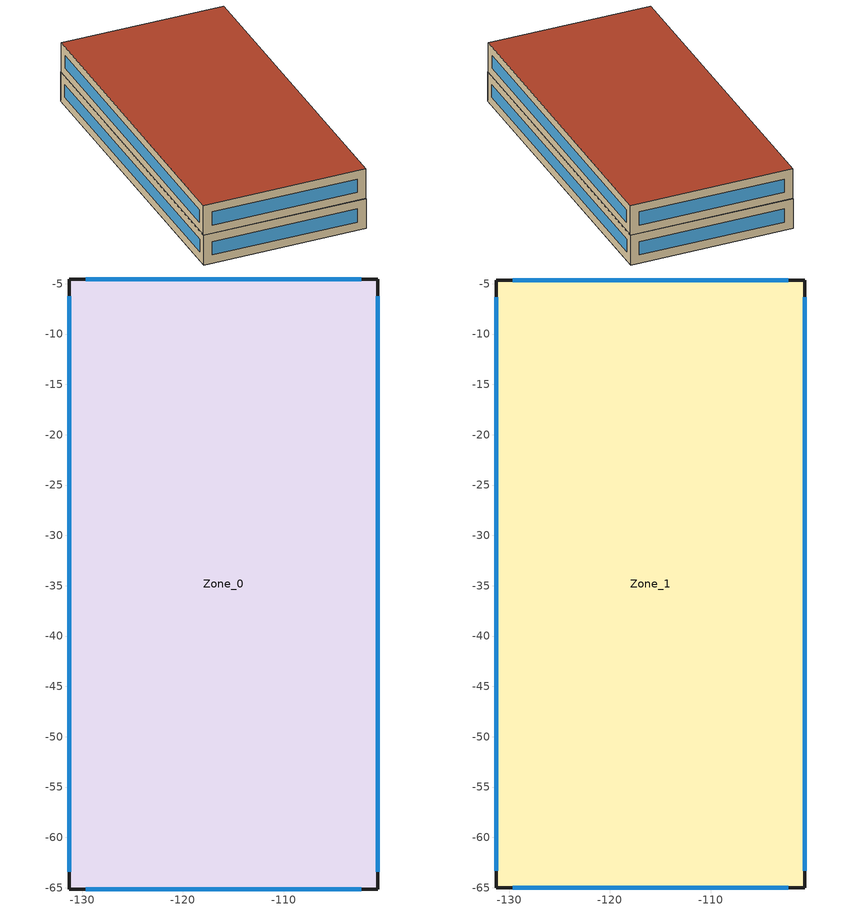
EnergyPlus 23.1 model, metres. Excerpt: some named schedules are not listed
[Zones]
Zone_0
 floor ground (Zone_0:f4UnderGroundSlabCF): -131.27,-65.12 -131.27,-4.53 -100.67,-4.53 -100.67,-65.12 z0
 wall outside (UVal_0.3_Mass): -131.27,-65.12 -100.67,-65.12 -100.67,-4.53 -131.27,-4.53 -131.27,-65.12 z0:5.9
 window (90.1-2019 Nonresidential CZ 0 Glazing (Operable)): -129.64,-65.12 -102.3,-65.12 / -102.3,-4.53 -129.64,-4.53 z1.63:4.27; -100.67,-63.42 -100.67,-6.23 / -131.27,-6.23 -131.27,-63.42 z1.7:4.2
 roof outside (300mmInsulation 200mmConcrete): -131.27,-65.12 -100.67,-65.12 -100.67,-4.53 -131.27,-4.53 z5.9
Zone_1
 floor outside (90.1-2019 Nonresidential CZ 0 Exterior Floor (Mass)): -131.27,-65 -131.27,-4.65 -100.67,-4.65 -100.67,-65 z5.9
 wall outside (UVal_0.3_Mass): -131.27,-65 -100.67,-65 -100.67,-4.65 -131.27,-4.65 -131.27,-65 z5.9:11.8
 window (90.1-2019 Nonresidential CZ 0 Glazing (Operable)): -129.64,-65 -102.3,-65 / -102.3,-4.65 -129.64,-4.65 z7.53:10.17; -100.67,-63.3 -100.67,-6.35 / -131.27,-6.35 -131.27,-63.3 z7.6:10.1
 roof outside (300mmInsulation 200mmConcrete): -131.27,-65 -100.67,-65 -100.67,-4.65 -131.27,-4.65 z11.8
[Site:GroundTemperature:BuildingSurface]
18, 18, 18, 18, 18, 18, 18, 18, 18, 18, 18, 18
[Site:GroundReflectance]
0.2, 0.2, 0.2, 0.2, 0.2, 0.2, 0.2, 0.2, 0.2, 0.2, 0.2, 0.2
[Site:GroundReflectance:SnowModifier]
1, 1
[Site:WeatherStation]
Wind Sensor Height Above Ground {m}=10; Wind Speed Profile Exponent=0.22; Wind Speed Profile Boundary Layer Thickness {m}=370; Air Temperature Sensor Height Above Ground {m}=1.5
[SizingPeriod:WeatherFileConditionType] Use Weather File Daylight Saving Period=No; Use Weather File Rain and Snow Indicators=No
Name | Period Selection | Day Type
Extreme Summer Weather Period for Design | SummerExtreme | SummerDesignDay
Extreme Winter Weather Period for Design | WinterExtreme | WinterDesignDay
[Building]
Building: North Axis {deg}=0; Terrain=Suburbs; Loads Convergence Tolerance Value=0.04; Temperature Convergence Tolerance Value {deltaC}=0.25; Solar Distribution=FullExterior; Maximum Number of Warmup Days=25; Minimum Number of Warmup Days=6
[Construction]
UVal_0.3_Mass: Mineral Wool_0.1255_UVal_0.3_Mass, General Concrete_0.2_UVal_0.3_Mass
300mmInsulation 200mmConcrete: XPS Board_0.3_300mmInsulation 200mmConcrete, General Concrete_0.2_300mmInsulation 200mmConcrete
90.1-2019 Nonresidential CZ 0 Exterior Floor (Mass): Stucco_0.025_90.1-2019 Nonresidential CZ 0 Exterior Floor (Mass), Mineral Wool_0.005244967487677573_90.1-2019 Nonresidential CZ 0 Exterior Floor (Mass), Concrete_0.102_90.1-2019 Nonresidential CZ 0 Exterior Floor (Mass), Carpet_0.02_90.1-2019 Nonresidential CZ 0 Exterior Floor (Mass)
90.1-2019 Nonresidential CZ 0 Glazing (Operable): 90.1-2019 Nonresidential CZ 0 Glazing (Operable)Window
[Material]
Mineral Wool_0.1255_UVal_0.3_Mass: Roughness=Rough; @UVal_0.3_Mass:Mineral Wool-Thickness@ [m]=0.1255; @UVal_0.3_Mass:Mineral Wool-Conductivity@ [W/m-K]=0.041; @UVal_0.3_Mass:Mineral Wool-Density@ [kg/m3]=155; @UVal_0.3_Mass:Mineral Wool-SpecificHeat@ [J/kg-K]=1130; @UVal_0.3_Mass:Mineral Wool-ThermalEmittance@=0.9; @UVal_0.3_Mass:Mineral Wool-SolarAbsorptance@=0.7; @UVal_0.3_Mass:Mineral Wool-VisibleAbsorptance@=0.7
General Concrete_0.2_UVal_0.3_Mass: Roughness=Rough; @UVal_0.3_Mass:General Concrete-Thickness@ [m]=0.2; @UVal_0.3_Mass:General Concrete-Conductivity@ [W/m-K]=2; @UVal_0.3_Mass:General Concrete-Density@ [kg/m3]=2400; @UVal_0.3_Mass:General Concrete-SpecificHeat@ [J/kg-K]=950; @UVal_0.3_Mass:General Concrete-ThermalEmittance@=0.9; @UVal_0.3_Mass:General Concrete-SolarAbsorptance@=0.7; @UVal_0.3_Mass:General Concrete-VisibleAbsorptance@=0.7
XPS Board_0.3_300mmInsulation 200mmConcrete: Roughness=Rough; @300mmInsulation 200mmConcrete:XPS Board-Thickness@ [m]=0.3; @300mmInsulation 200mmConcrete:XPS Board-Conductivity@ [W/m-K]=0.034; @300mmInsulation 200mmConcrete:XPS Board-Density@ [kg/m3]=35; @300mmInsulation 200mmConcrete:XPS Board-SpecificHeat@ [J/kg-K]=1400; @300mmInsulation 200mmConcrete:XPS Board-ThermalEmittance@=0.9; @300mmInsulation 200mmConcrete:XPS Board-SolarAbsorptance@=0.7; @300mmInsulation 200mmConcrete:XPS Board-VisibleAbsorptance@=0.7
General Concrete_0.2_300mmInsulation 200mmConcrete: Roughness=Rough; @300mmInsulation 200mmConcrete:General Concrete-Thickness@ [m]=0.2; @300mmInsulation 200mmConcrete:General Concrete-Conductivity@ [W/m-K]=2; @300mmInsulation 200mmConcrete:General Concrete-Density@ [kg/m3]=2400; @300mmInsulation 200mmConcrete:General Concrete-SpecificHeat@ [J/kg-K]=950; @300mmInsulation 200mmConcrete:General Concrete-ThermalEmittance@=0.9; @300mmInsulation 200mmConcrete:General Concrete-SolarAbsorptance@=0.7; @300mmInsulation 200mmConcrete:General Concrete-VisibleAbsorptance@=0.7
Stucco_0.025_90.1-2019 Nonresidential CZ 0 Exterior Floor (Mass): Roughness=Smooth; @90.1-2019 Nonresidential CZ 0 Exterior Floor (Mass):Stucco-Thickness@ [m]=0.025; @90.1-2019 Nonresidential CZ 0 Exterior Floor (Mass):Stucco-Conductivity@ [W/m-K]=0.72; @90.1-2019 Nonresidential CZ 0 Exterior Floor (Mass):Stucco-Density@ [kg/m3]=1856; @90.1-2019 Nonresidential CZ 0 Exterior Floor (Mass):Stucco-SpecificHeat@ [J/kg-K]=840; @90.1-2019 Nonresidential CZ 0 Exterior Floor (Mass):Stucco-ThermalEmittance@=0.9; @90.1-2019 Nonresidential CZ 0 Exterior Floor (Mass):Stucco-SolarAbsorptance@=0.7; @90.1-2019 Nonresidential CZ 0 Exterior Floor (Mass):Stucco-VisibleAbsorptance@=0.7
Mineral Wool_0.005244967487677573_90.1-2019 Nonresidential CZ 0 Exterior Floor (Mass): Roughness=Rough; @90.1-2019 Nonresidential CZ 0 Exterior Floor (Mass):Mineral Wool-Thickness@ [m]=0.00524497; @90.1-2019 Nonresidential CZ 0 Exterior Floor (Mass):Mineral Wool-Conductivity@ [W/m-K]=0.041; @90.1-2019 Nonresidential CZ 0 Exterior Floor (Mass):Mineral Wool-Density@ [kg/m3]=155; @90.1-2019 Nonresidential CZ 0 Exterior Floor (Mass):Mineral Wool-SpecificHeat@ [J/kg-K]=1130; @90.1-2019 Nonresidential CZ 0 Exterior Floor (Mass):Mineral Wool-ThermalEmittance@=0.9; @90.1-2019 Nonresidential CZ 0 Exterior Floor (Mass):Mineral Wool-SolarAbsorptance@=0.7; @90.1-2019 Nonresidential CZ 0 Exterior Floor (Mass):Mineral Wool-VisibleAbsorptance@=0.7
Concrete_0.102_90.1-2019 Nonresidential CZ 0 Exterior Floor (Mass): Roughness=Rough; @90.1-2019 Nonresidential CZ 0 Exterior Floor (Mass):Concrete-Thickness@ [m]=0.102; @90.1-2019 Nonresidential CZ 0 Exterior Floor (Mass):Concrete-Conductivity@ [W/m-K]=2; @90.1-2019 Nonresidential CZ 0 Exterior Floor (Mass):Concrete-Density@ [kg/m3]=2400; @90.1-2019 Nonresidential CZ 0 Exterior Floor (Mass):Concrete-SpecificHeat@ [J/kg-K]=950; @90.1-2019 Nonresidential CZ 0 Exterior Floor (Mass):Concrete-ThermalEmittance@=0.9; @90.1-2019 Nonresidential CZ 0 Exterior Floor (Mass):Concrete-SolarAbsorptance@=0.7; @90.1-2019 Nonresidential CZ 0 Exterior Floor (Mass):Concrete-VisibleAbsorptance@=0.7
Carpet_0.02_90.1-2019 Nonresidential CZ 0 Exterior Floor (Mass): Roughness=MediumRough; @90.1-2019 Nonresidential CZ 0 Exterior Floor (Mass):Carpet-Thickness@ [m]=0.02; @90.1-2019 Nonresidential CZ 0 Exterior Floor (Mass):Carpet-Conductivity@ [W/m-K]=0.06; @90.1-2019 Nonresidential CZ 0 Exterior Floor (Mass):Carpet-Density@ [kg/m3]=288; @90.1-2019 Nonresidential CZ 0 Exterior Floor (Mass):Carpet-SpecificHeat@ [J/kg-K]=1380; @90.1-2019 Nonresidential CZ 0 Exterior Floor (Mass):Carpet-ThermalEmittance@=0.9; @90.1-2019 Nonresidential CZ 0 Exterior Floor (Mass):Carpet-SolarAbsorptance@=0.7; @90.1-2019 Nonresidential CZ 0 Exterior Floor (Mass):Carpet-VisibleAbsorptance@=0.7
[WindowMaterial:SimpleGlazingSystem]
90.1-2019 Nonresidential CZ 0 Glazing (Operable)Window: @90.1-2019 Nonresidential CZ 0 Glazing (Operable)-UValue@=3.52052; @90.1-2019 Nonresidential CZ 0 Glazing (Operable)-SolarHeatGainCoefficient@=0.2; @90.1-2019 Nonresidential CZ 0 Glazing (Operable)-VisibleTransmittance@=0.22
[Construction:FfactorGroundFloor]
Zone_0:f4UnderGroundSlabCF: 0.73, 1854.2, 182.389
[Zone] Rotation [deg]=0; Type=1; Multiplier=1; Zone Inside Convection Algorithm=TARP; Zone Outside Convection Algorithm=DOE-2
Name | Volume [m3] | Area [m2]
Zone_1 | 10896 | 1846.78
Zone_0 | 10939.8 | 1854.2
[People] OccupancySchedule=occOffice; Number of People Calculation Method=People/Area; Fraction Radiant=0.3; Sensible Heat Fraction=AUTOCALCULATE; Carbon Dioxide Generation Rate [m3/s-W]=3.82e-08; Enable ASHRAE 55 Comfort Warnings=No; Mean Radiant Temperature Calculation Type=ZoneAveraged; Clothing Insulation Calculation Method=DynamicClothingModelASHRAE55; Air Velocity Schedule=AirSpeed 0; Thermal Comfort Model 1 Type=AdaptiveASH55
Name | Zone or ZoneList | PeopleDensity [person/m2] | Activity Level Schedule | Work Efficiency Schedule
People Zone_1 | Zone_1 | 0.47 | Zone_1PeopleActivity | Zone_1WorkEfficiency
People Zone_0 | Zone_0 | 3.47 | Zone_0PeopleActivity | Zone_0WorkEfficiency
[ElectricEquipment] EquipmentAvailibilitySchedule=equipOffice; Design Level Calculation Method=Watts/Area; EquipmentPowerDensity [W/m2]=20; Fraction Latent=0; Fraction Radiant=.2; Fraction Lost=0
Name | Zone or ZoneList
Zone_1 Equipment | Zone_1
Zone_0 Equipment | Zone_0
[Lights] LightsAvailibilitySchedule=lightsOffice; Design Level Calculation Method=Watts/Area; LightingPowerDensity [W/m2]=20; Return Air Fraction=0; Fraction Radiant=.42; Fraction Visible=.18; Fraction Replaceable=1
Name | Zone or ZoneList
Zone_1 General lighting | Zone_1
Zone_0 General lighting | Zone_0
[Daylighting:Controls] Daylighting Method=SplitFlux; Lighting control type { 1 = continuous,2 = stepped,3 = continuous / off}=Continuous; Minimum Input Power Fraction for Continuous Dimming Control=0.1; Minimum Light Output Fraction for Continuous Dimming Control=0.1; Number of Stepped Control Steps=3; Probability Lighting will be Reset When Needed in Manual Stepped Control=1; Maximum Allowable Discomfort Glare Index=22; Fraction of Zone Controlled by Reference Point 1=1
Name | Zone | @Zone_1-LightsAvailibilitySchedule@ | Daylighting Reference Point 1 | @Zone_1-IlluminanceSetpoint@ [lux at Reference Point 1] | @Zone_0-LightsAvailibilitySchedule@ | @Zone_0-IlluminanceSetpoint@ [lux at Reference Point 1]
Zone_1_DaylCtrl | Zone_1 | lightsOffice | Zone_1_DaylCtrlRefPt1 | 500
Zone_0_DaylCtrl | Zone_0 |  | Zone_0_DaylCtrlRefPt1 |  | lightsOffice | 500
[ZoneVentilation:WindandStackOpenArea] Opening Effectiveness=0; Effective Angle {deg}=0; Discharge Coefficient for Opening=0.6; Minimum Indoor Temperature {C}=22; Maximum Indoor Temperature {C}=100; Delta Temperature {deltaC}=1; Minimum Outdoor Temperature {C}=0; Maximum Outdoor Temperature {C}=30; Maximum Wind Speed {m/s}=40
Name | Zone | Opening Area {m2} | Opening Area Fraction Schedule | Height Difference {m}
Zone_1NatVent_Buoy | Zone_1 | 343.434 | NatVentAvail_Zone_1 | 0.637025
Zone_0NatVent_Buoy | Zone_0 | 344.35 | NatVentAvail_Zone_0 | 0.636898
[ZoneInfiltration:DesignFlowRate] Schedule=On; Design Flow Rate Calculation Method=Flow/ExteriorArea; Flow per Exterior Surface Area [m3/s-m2]=0.00056896
Name | Zone or ZoneList | @Zone_1-InfiltrationConstantCoefficient@ | @Zone_1-InfiltrationTemperatureCoefficient@ | @Zone_1-InfiltrationWindVelocityCoefficient@ | @Zone_1-InfiltrationWindVelocitySquaredCoefficient@ | @Zone_0-InfiltrationConstantCoefficient@ | @Zone_0-InfiltrationTemperatureCoefficient@ | @Zone_0-InfiltrationWindVelocityCoefficient@ | @Zone_0-InfiltrationWindVelocitySquaredCoefficient@
Zone_1Infiltration | Zone_1 | 1 | 0 | 0 | 0
Zone_0Infiltration | Zone_0 |  |  |  |  | 1 | 0 | 0 | 0
[Zone equipment]
Zone_1: Zone_1 Ideal Loads Air
Zone_0: Zone_0 Ideal Loads Air
[Sizing:Zone] Zone Cooling Design Supply Air Temperature Input Method=SupplyAirTemperature; Zone Cooling Design Supply Air Temperature {C}=12; Zone Heating Design Supply Air Temperature Input Method=SupplyAirTemperature; Zone Heating Design Supply Air Temperature {C}=35; Zone Cooling Design Supply Air Humidity Ratio {kgWater/kgDryAir}=0.009; Zone Heating Design Supply Air Humidity Ratio {kgWater/kgDryAir}=0.004; Zone Heating Sizing Factor=1.15; Zone Cooling Sizing Factor=1.15; Cooling Design Air Flow Method=DesignDay; Heating Design Air Flow Method=DesignDay
Name | Design Specification Outdoor Air Object
Zone_1 | Zone_1MinFreshAir
Zone_0 | Zone_0MinFreshAir
[ZoneControl:Thermostat]
Name | Zone or ZoneList | Control Type Schedule | Control 1
Zone_1 Thermostat | Zone_1 | Zone_1_ZoneControlTypeSched | Dual Setpoint - Zone Zone_1
Zone_0 Thermostat | Zone_0 | Zone_0_ZoneControlTypeSched | Dual Setpoint - Zone Zone_0
[ThermostatSetpoint:DualSetpoint] Heating Setpoint Temperature Schedule=S21 B18 8to18; Cooling Setpoint Temperature Schedule=S25 B30 8to18
Dual Setpoint - Zone Zone_1; Dual Setpoint - Zone Zone_0
[DesignSpecification:OutdoorAir] Outdoor Air Method=Sum; MechVentSchedule=AllOn
Name | @Zone_1-MinFreshAirPerson@ [m3/s-person] | @Zone_1-MinFreshAirArea@ [m3/s-m2] | @Zone_0-MinFreshAirPerson@ [m3/s-person] | @Zone_0-MinFreshAirArea@ [m3/s-m2]
Zone_1MinFreshAir | 0.01 | 0.001
Zone_0MinFreshAir |  |  | 0.01 | 0.001
[Schedule:Constant]
On: 1
AirSpeed 0: 0
Zone_1PeopleActivity; Zone_0PeopleActivity: Any Number, 125.28
Zone_1WorkEfficiency; Zone_0WorkEfficiency: Any Number, 0
Zone_1_ZoneControlTypeSched; Zone_0_ZoneControlTypeSched: 4
[Schedule:Year]
occOffice: Fraction, occOffice_0, 1, 1, 12, 31
lightsOffice: Fraction, lightsOffice_0, 1, 1, 12, 31
equipOffice: Fraction, equipOffice_0, 1, 1, 12, 31
NatVentAvail_Zone_1: Fraction, NatVentAvail_Zone_1_0, 1, 1, 1, 7, NatVentAvail_Zone_1_1, 1, 8, 1, 14, NatVentAvail_Zone_1_2, 1, 15, 1, 21, NatVentAvail_Zone_1_3, 1, 22, 1, 28, NatVentAvail_Zone_1_4, 1, 29, 2, 4, NatVentAvail_Zone_1_5, 2, 5, 2, 11, NatVentAvail_Zone_1_6, 2, 12, 2, 18, NatVentAvail_Zone_1_7, 2, 19, 2, 25, NatVentAvail_Zone_1_8, 2, 26, 3, 4, NatVentAvail_Zone_1_9, 3, 5, 3, 11, NatVentAvail_Zone_1_10, 3, 12, 3, 18, NatVentAvail_Zone_1_11, 3, 19, 3, 25, NatVentAvail_Zone_1_12, 3, 26, 4, 1, NatVentAvail_Zone_1_13, 4, 2, 4, 8, NatVentAvail_Zone_1_14, 4, 9, 4, 15, NatVentAvail_Zone_1_15, 4, 16, 4, 22, NatVentAvail_Zone_1_16, 4, 23, 4, 29, NatVentAvail_Zone_1_17, 4, 30, 5, 6, NatVentAvail_Zone_1_18, 5, 7, 5, 13, NatVentAvail_Zone_1_19, 5, 14, 5, 20, NatVentAvail_Zone_1_20, 5, 21, 5, 27, NatVentAvail_Zone_1_21, 5, 28, 6, 3, NatVentAvail_Zone_1_22, 6, 4, 6, 10, NatVentAvail_Zone_1_23, 6, 11, 6, 17, NatVentAvail_Zone_1_24, 6, 18, 6, 24, NatVentAvail_Zone_1_25, 6, 25, 7, 1, NatVentAvail_Zone_1_26, 7, 2, 7, 8, NatVentAvail_Zone_1_27, 7, 9, 7, 15, NatVentAvail_Zone_1_28, 7, 16, 7, 22, NatVentAvail_Zone_1_29, 7, 23, 7, 29, NatVentAvail_Zone_1_30, 7, 30, 8, 5, NatVentAvail_Zone_1_31, 8, 6, 8, 12, NatVentAvail_Zone_1_32, 8, 13, 8, 19, NatVentAvail_Zone_1_33, 8, 20, 8, 26, NatVentAvail_Zone_1_34, 8, 27, 9, 2, NatVentAvail_Zone_1_35, 9, 3, 9, 9, NatVentAvail_Zone_1_36, 9, 10, 9, 16, NatVentAvail_Zone_1_37, 9, 17, 9, 23, NatVentAvail_Zone_1_38, 9, 24, 9, 30, NatVentAvail_Zone_1_39, 10, 1, 10, 7, NatVentAvail_Zone_1_40, 10, 8, 10, 14, NatVentAvail_Zone_1_41, 10, 15, 10, 21, NatVentAvail_Zone_1_42, 10, 22, 10, 28, NatVentAvail_Zone_1_43, 10, 29, 11, 4, NatVentAvail_Zone_1_44, 11, 5, 11, 11, NatVentAvail_Zone_1_45, 11, 12, 11, 18, NatVentAvail_Zone_1_46, 11, 19, 11, 25, NatVentAvail_Zone_1_47, 11, 26, 12, 2, NatVentAvail_Zone_1_48, 12, 3, 12, 9, NatVentAvail_Zone_1_49, 12, 10, 12, 16, NatVentAvail_Zone_1_50, 12, 17, 12, 23, NatVentAvail_Zone_1_51, 12, 24, 12, 30, NatVentAvail_Zone_1_52, 12, 31, 12, 31
NatVentAvail_Zone_0: Fraction, NatVentAvail_Zone_0_0, 1, 1, 1, 7, NatVentAvail_Zone_0_1, 1, 8, 1, 14, NatVentAvail_Zone_0_2, 1, 15, 1, 21, NatVentAvail_Zone_0_3, 1, 22, 1, 28, NatVentAvail_Zone_0_4, 1, 29, 2, 4, NatVentAvail_Zone_0_5, 2, 5, 2, 11, NatVentAvail_Zone_0_6, 2, 12, 2, 18, NatVentAvail_Zone_0_7, 2, 19, 2, 25, NatVentAvail_Zone_0_8, 2, 26, 3, 4, NatVentAvail_Zone_0_9, 3, 5, 3, 11, NatVentAvail_Zone_0_10, 3, 12, 3, 18, NatVentAvail_Zone_0_11, 3, 19, 3, 25, NatVentAvail_Zone_0_12, 3, 26, 4, 1, NatVentAvail_Zone_0_13, 4, 2, 4, 8, NatVentAvail_Zone_0_14, 4, 9, 4, 15, NatVentAvail_Zone_0_15, 4, 16, 4, 22, NatVentAvail_Zone_0_16, 4, 23, 4, 29, NatVentAvail_Zone_0_17, 4, 30, 5, 6, NatVentAvail_Zone_0_18, 5, 7, 5, 13, NatVentAvail_Zone_0_19, 5, 14, 5, 20, NatVentAvail_Zone_0_20, 5, 21, 5, 27, NatVentAvail_Zone_0_21, 5, 28, 6, 3, NatVentAvail_Zone_0_22, 6, 4, 6, 10, NatVentAvail_Zone_0_23, 6, 11, 6, 17, NatVentAvail_Zone_0_24, 6, 18, 6, 24, NatVentAvail_Zone_0_25, 6, 25, 7, 1, NatVentAvail_Zone_0_26, 7, 2, 7, 8, NatVentAvail_Zone_0_27, 7, 9, 7, 15, NatVentAvail_Zone_0_28, 7, 16, 7, 22, NatVentAvail_Zone_0_29, 7, 23, 7, 29, NatVentAvail_Zone_0_30, 7, 30, 8, 5, NatVentAvail_Zone_0_31, 8, 6, 8, 12, NatVentAvail_Zone_0_32, 8, 13, 8, 19, NatVentAvail_Zone_0_33, 8, 20, 8, 26, NatVentAvail_Zone_0_34, 8, 27, 9, 2, NatVentAvail_Zone_0_35, 9, 3, 9, 9, NatVentAvail_Zone_0_36, 9, 10, 9, 16, NatVentAvail_Zone_0_37, 9, 17, 9, 23, NatVentAvail_Zone_0_38, 9, 24, 9, 30, NatVentAvail_Zone_0_39, 10, 1, 10, 7, NatVentAvail_Zone_0_40, 10, 8, 10, 14, NatVentAvail_Zone_0_41, 10, 15, 10, 21, NatVentAvail_Zone_0_42, 10, 22, 10, 28, NatVentAvail_Zone_0_43, 10, 29, 11, 4, NatVentAvail_Zone_0_44, 11, 5, 11, 11, NatVentAvail_Zone_0_45, 11, 12, 11, 18, NatVentAvail_Zone_0_46, 11, 19, 11, 25, NatVentAvail_Zone_0_47, 11, 26, 12, 2, NatVentAvail_Zone_0_48, 12, 3, 12, 9, NatVentAvail_Zone_0_49, 12, 10, 12, 16, NatVentAvail_Zone_0_50, 12, 17, 12, 23, NatVentAvail_Zone_0_51, 12, 24, 12, 30, NatVentAvail_Zone_0_52, 12, 31, 12, 31
[Schedule:Week:Daily]
occOffice_0: cfc9d3e4-e383-4433-a204-6ac7d6633067, 51bb0345-c27b-4892-b876-bd4c2d9e19d5, 51bb0345-c27b-4892-b876-bd4c2d9e19d5, 51bb0345-c27b-4892-b876-bd4c2d9e19d5, 51bb0345-c27b-4892-b876-bd4c2d9e19d5, 51bb0345-c27b-4892-b876-bd4c2d9e19d5, cfc9d3e4-e383-4433-a204-6ac7d6633067, cfc9d3e4-e383-4433-a204-6ac7d6633067, cfc9d3e4-e383-4433-a204-6ac7d6633067, cfc9d3e4-e383-4433-a204-6ac7d6633067, cfc9d3e4-e383-4433-a204-6ac7d6633067, cfc9d3e4-e383-4433-a204-6ac7d6633067
lightsOffice_0: cfc9d3e4-e383-4433-a204-6ac7d6633067, e4926b25-7b08-4245-9f9f-c8a317f5e80e, e4926b25-7b08-4245-9f9f-c8a317f5e80e, e4926b25-7b08-4245-9f9f-c8a317f5e80e, e4926b25-7b08-4245-9f9f-c8a317f5e80e, e4926b25-7b08-4245-9f9f-c8a317f5e80e, cfc9d3e4-e383-4433-a204-6ac7d6633067, cfc9d3e4-e383-4433-a204-6ac7d6633067, cfc9d3e4-e383-4433-a204-6ac7d6633067, cfc9d3e4-e383-4433-a204-6ac7d6633067, cfc9d3e4-e383-4433-a204-6ac7d6633067, cfc9d3e4-e383-4433-a204-6ac7d6633067
equipOffice_0: ed4c9df3-7f96-4834-9bd5-1e86aaa1abb7, 292e8b38-dac6-4366-bca8-58bf123c87ad, 292e8b38-dac6-4366-bca8-58bf123c87ad, 292e8b38-dac6-4366-bca8-58bf123c87ad, 292e8b38-dac6-4366-bca8-58bf123c87ad, 292e8b38-dac6-4366-bca8-58bf123c87ad, ed4c9df3-7f96-4834-9bd5-1e86aaa1abb7, ed4c9df3-7f96-4834-9bd5-1e86aaa1abb7, ed4c9df3-7f96-4834-9bd5-1e86aaa1abb7, ed4c9df3-7f96-4834-9bd5-1e86aaa1abb7, ed4c9df3-7f96-4834-9bd5-1e86aaa1abb7, ed4c9df3-7f96-4834-9bd5-1e86aaa1abb7
NatVentAvail_Zone_1_0: 474c58ef-0c66-480e-a8e4-b812999f1d3c, 5b478602-8132-4553-ae6c-35c65fc3d927, 84f8968c-c11f-4d6f-93e2-65b5f3e51296, 2eacd1bc-e77e-41c8-b1c2-ccea675ad64a, c4fc38ff-7bc0-480d-92b9-92c705426e7e, bc46089d-7e3c-4dab-a572-3acddf018bd8, 48df9ae7-42ad-4c7a-b5b8-85d7ffc665af, 474c58ef-0c66-480e-a8e4-b812999f1d3c, 474c58ef-0c66-480e-a8e4-b812999f1d3c, 474c58ef-0c66-480e-a8e4-b812999f1d3c, 474c58ef-0c66-480e-a8e4-b812999f1d3c, 474c58ef-0c66-480e-a8e4-b812999f1d3c
NatVentAvail_Zone_1_1: 91c3db2d-5741-436c-8db8-83e196227ebe, d8030e62-820b-4568-bbe9-4973d6401d1a, 6514ea3c-269a-4038-9c85-fd44842eaa2e, f72a57ee-d9b0-42f9-98aa-08f1a02f596f, 2d3e780a-40fa-48ec-91c8-f93c3dc1bbad, c2398f30-d9f7-4e48-9e9d-4231f79f4bbb, 963d960d-1ac5-4b8c-9b56-66d910c29b4f, 91c3db2d-5741-436c-8db8-83e196227ebe, 91c3db2d-5741-436c-8db8-83e196227ebe, 91c3db2d-5741-436c-8db8-83e196227ebe, 91c3db2d-5741-436c-8db8-83e196227ebe, 91c3db2d-5741-436c-8db8-83e196227ebe
NatVentAvail_Zone_1_2: 5063bcd4-99b4-4976-9fba-0db5d54c60fa, 7cd5488d-3869-44a3-a500-689a97c914d3, 2d3e780a-40fa-48ec-91c8-f93c3dc1bbad, cd875c14-5bd4-4de0-ad51-7ed9ae255651, 5b478602-8132-4553-ae6c-35c65fc3d927, b83313ab-0f47-4bd7-9425-069420516cf7, 62105513-480f-4f4c-893b-5ccd7de723bc, 5063bcd4-99b4-4976-9fba-0db5d54c60fa, 5063bcd4-99b4-4976-9fba-0db5d54c60fa, 5063bcd4-99b4-4976-9fba-0db5d54c60fa, 5063bcd4-99b4-4976-9fba-0db5d54c60fa, 5063bcd4-99b4-4976-9fba-0db5d54c60fa
NatVentAvail_Zone_1_3: eeeefbb3-aa07-44f4-ae12-ff2ccfe474a1, 2925e3ba-f3d2-43cd-b5c5-b099c5365116, 00bdcfe1-7e92-4f97-9322-97ca21adbd73, b2eb8e0c-66d6-44ff-ab87-85d994bf8563, 0a26f010-81d3-40ae-9433-ea8de5bbe252, 474c58ef-0c66-480e-a8e4-b812999f1d3c, c561a358-e04b-4568-a839-bd5f3b2f1ecb, eeeefbb3-aa07-44f4-ae12-ff2ccfe474a1, eeeefbb3-aa07-44f4-ae12-ff2ccfe474a1, eeeefbb3-aa07-44f4-ae12-ff2ccfe474a1, eeeefbb3-aa07-44f4-ae12-ff2ccfe474a1, eeeefbb3-aa07-44f4-ae12-ff2ccfe474a1
NatVentAvail_Zone_1_4: 363bce00-c558-4270-ac2b-661562408d07, a82417ca-1b9d-42d7-a8fe-6394ef63aab4, 627da13a-3f58-4815-be87-2dbc3dde8370, db579234-83f0-4fed-9514-208097c11f6d, df2a96fb-9f55-4d47-8be5-62e7111e2779, 05e2ba4e-b908-4d4a-9204-19c9602edc21, a82417ca-1b9d-42d7-a8fe-6394ef63aab4, 363bce00-c558-4270-ac2b-661562408d07, 363bce00-c558-4270-ac2b-661562408d07, 363bce00-c558-4270-ac2b-661562408d07, 363bce00-c558-4270-ac2b-661562408d07, 363bce00-c558-4270-ac2b-661562408d07
NatVentAvail_Zone_1_5: 90f74c2e-5aca-4586-9946-3603b19a4398, f82ab194-c7cf-4302-b0d5-a032bf136e49, 4ed21b1c-2752-42e6-9b33-c4d62bc10569, f6b23f11-b5a8-46af-9053-03d28fdf8d20, 96d373fe-2f90-49ec-abad-b129dbe6d9e7, f9c84dfe-05d4-4886-a2cd-86b579977ba4, 4e7b26da-f30d-48c4-beda-8e026beaf757, 90f74c2e-5aca-4586-9946-3603b19a4398, 90f74c2e-5aca-4586-9946-3603b19a4398, 90f74c2e-5aca-4586-9946-3603b19a4398, 90f74c2e-5aca-4586-9946-3603b19a4398, 90f74c2e-5aca-4586-9946-3603b19a4398
NatVentAvail_Zone_1_6: 26d2f4d3-57b9-4b39-a7fb-cbcf3a964ff5, 794bae74-e3f3-46e0-931d-fca1b2594fbb, 472001c5-9ea2-4dc0-ae0b-454430758465, dc52f419-1fdc-4177-b0ee-aff1b5bae757, 453d3827-5159-4ceb-b2ca-272d7978c611, 337751c4-33e8-4e7c-aa0a-d84434ce98cb, dcdc2117-671e-4dae-8816-034b8723c0a5, 26d2f4d3-57b9-4b39-a7fb-cbcf3a964ff5, 26d2f4d3-57b9-4b39-a7fb-cbcf3a964ff5, 26d2f4d3-57b9-4b39-a7fb-cbcf3a964ff5, 26d2f4d3-57b9-4b39-a7fb-cbcf3a964ff5, 26d2f4d3-57b9-4b39-a7fb-cbcf3a964ff5
NatVentAvail_Zone_1_7: 402f608a-ed81-4520-975f-25fb05c9deaf, 4cdf3721-d7b6-4cc9-97dc-dad3fb19c70a, 26ff40da-08bb-42e5-8a20-b44c0f08c80b, f22052ae-b4e5-477b-833e-9552fe5f5340, 28ee48fc-45d9-4428-ad2b-d93a6c86b4b6, 3165c625-c15c-45da-a5d1-70ab4c988ce0, c1d1ac66-7900-46cd-b84c-ffa1f08f7003, 402f608a-ed81-4520-975f-25fb05c9deaf, 402f608a-ed81-4520-975f-25fb05c9deaf, 402f608a-ed81-4520-975f-25fb05c9deaf, 402f608a-ed81-4520-975f-25fb05c9deaf, 402f608a-ed81-4520-975f-25fb05c9deaf
NatVentAvail_Zone_1_8: d3ccf026-c8ef-41e7-a677-93691a73c5e7, 9599070a-8a08-4094-8f04-bafc5e340b13, f83a9a0b-9afa-4362-b883-2131f7cf5262, 7511b8e6-0fee-4e89-8259-c8fb87b71010, 874228c9-bfb8-4739-854c-17623d537581, a2eb0760-298f-4ed2-9ae7-743d2b02ecc6, 5a979563-2c17-480d-ba6d-b1485d40dd4f, d3ccf026-c8ef-41e7-a677-93691a73c5e7, d3ccf026-c8ef-41e7-a677-93691a73c5e7, d3ccf026-c8ef-41e7-a677-93691a73c5e7, d3ccf026-c8ef-41e7-a677-93691a73c5e7, d3ccf026-c8ef-41e7-a677-93691a73c5e7
NatVentAvail_Zone_1_9: 6ee7c06e-d008-4d41-9b06-77107566e4dd, 75e01420-c267-46af-bdf3-af8e149d5c5b, 5a979563-2c17-480d-ba6d-b1485d40dd4f, aa7cd8d7-fe6a-455a-892f-ea7fb0c2bfdd, 755e86d3-53ca-4308-a0cd-c81edf4d123d, 737f806d-2314-4d45-b3a3-ebc4b20bc8a5, 0710a954-c46d-4429-804c-ed1105228ab2, 6ee7c06e-d008-4d41-9b06-77107566e4dd, 6ee7c06e-d008-4d41-9b06-77107566e4dd, 6ee7c06e-d008-4d41-9b06-77107566e4dd, 6ee7c06e-d008-4d41-9b06-77107566e4dd, 6ee7c06e-d008-4d41-9b06-77107566e4dd
NatVentAvail_Zone_1_10: 4f899df7-2ba9-405f-94cd-96db270dff42, 5a979563-2c17-480d-ba6d-b1485d40dd4f, 7fa7fc53-2ff2-4e6b-bf49-a795acae2a0f, 8c469a00-dfd6-46a3-9cab-cf699b2fd306, cf6e2d34-177c-43c5-8908-be511211a28a, 99bf442c-9b96-4fae-b0fe-ef653de03b0d, ae5ffdf0-6812-4ac0-a1f3-8aee3238b216, 4f899df7-2ba9-405f-94cd-96db270dff42, 4f899df7-2ba9-405f-94cd-96db270dff42, 4f899df7-2ba9-405f-94cd-96db270dff42, 4f899df7-2ba9-405f-94cd-96db270dff42, 4f899df7-2ba9-405f-94cd-96db270dff42
NatVentAvail_Zone_1_11: 5a979563-2c17-480d-ba6d-b1485d40dd4f, 3df21228-9030-4ac2-81a9-47071d3fbbec, fa92d62b-667a-4d5f-8d31-edfb72ec7d54, c67e2a70-b95a-4d1f-8312-4db796a0a73c, 57b5799b-88a9-4702-898b-3ffa7a839440, 8ac68890-5fea-4ddd-82eb-f81057196ee1, 45928512-a6f5-4b01-a714-4d1c1e652fb7, 5a979563-2c17-480d-ba6d-b1485d40dd4f, 5a979563-2c17-480d-ba6d-b1485d40dd4f, 5a979563-2c17-480d-ba6d-b1485d40dd4f, 5a979563-2c17-480d-ba6d-b1485d40dd4f, 5a979563-2c17-480d-ba6d-b1485d40dd4f
NatVentAvail_Zone_1_12: 64a8d112-a83c-4714-8330-bda225e94bd1, 3fb571dd-5819-45f3-86de-1c29bdf692d2, 8b31ced4-4f43-49d6-aab3-1a037bd9118a, ed31ca0f-b947-4126-aa2b-aec7c376e03c, bb76b157-ab88-4025-8e55-2c904394faba, b8f97898-2ab3-4b3a-a05e-b7bb339b0ed1, a66b2d61-9654-4d7d-a003-11c65cdbad72, 64a8d112-a83c-4714-8330-bda225e94bd1, 64a8d112-a83c-4714-8330-bda225e94bd1, 64a8d112-a83c-4714-8330-bda225e94bd1, 64a8d112-a83c-4714-8330-bda225e94bd1, 64a8d112-a83c-4714-8330-bda225e94bd1
NatVentAvail_Zone_1_13: 6fd38bdc-8428-423d-8099-737341d039fc, ec95d797-1fd4-4f83-827e-c4e7c912e87d, c13b10ca-609e-4da7-b03b-7a11c6e7f88e, 9272efe7-57ee-4140-91d6-512aaf419270, a653e850-f2b8-44cf-9864-596dda086947, f01cef2d-a07e-411c-a6cf-59dd59b42466, d4e261ea-fed9-4327-9827-c9c09ea40318, 6fd38bdc-8428-423d-8099-737341d039fc, 6fd38bdc-8428-423d-8099-737341d039fc, 6fd38bdc-8428-423d-8099-737341d039fc, 6fd38bdc-8428-423d-8099-737341d039fc, 6fd38bdc-8428-423d-8099-737341d039fc
NatVentAvail_Zone_1_14: 052221d4-fdd2-4530-a147-382f666bf114, f0fd6a1d-ebb9-4b13-b7c1-ec651fd4a452, 0e4e342e-b807-4b83-928d-273885e79d2e, 35d4464d-322f-496a-a91a-b5d973c86eed, a2a4115c-56ce-4a0c-aed5-1a896438964c, 421a03ec-8f60-4f97-80bc-47cd08a398e8, 235942d8-d885-4c28-9451-8f4ebd9e0f08, 052221d4-fdd2-4530-a147-382f666bf114, 052221d4-fdd2-4530-a147-382f666bf114, 052221d4-fdd2-4530-a147-382f666bf114, 052221d4-fdd2-4530-a147-382f666bf114, 052221d4-fdd2-4530-a147-382f666bf114
NatVentAvail_Zone_1_15: 086a6fcb-06f4-448e-8cd5-c7fc2d37bcf8, 939564d2-bc0e-43f5-b29c-7ebce842237d, 5e4ed508-8ec0-4ff0-8854-f7cae5befce8, 6e9ddf68-eb8a-4fff-8162-6ac70cec7ccb, d022078a-08e0-4262-adb3-60de3aa3fee0, 711e7bc0-5d72-4734-9130-63d50bd8eb9c, a02b06bb-3146-481a-86c5-98b81808a36e, 086a6fcb-06f4-448e-8cd5-c7fc2d37bcf8, 086a6fcb-06f4-448e-8cd5-c7fc2d37bcf8, 086a6fcb-06f4-448e-8cd5-c7fc2d37bcf8, 086a6fcb-06f4-448e-8cd5-c7fc2d37bcf8, 086a6fcb-06f4-448e-8cd5-c7fc2d37bcf8
NatVentAvail_Zone_1_16: 99fce60a-b1cb-4b84-908d-26d6c69accbb, 83f831a0-35d0-45bc-a869-389e9f6b0a5d, b7c550a5-deab-49c6-8d27-de82c7e81789, 8cfa19cc-2403-4480-8c85-ddabca135940, 76cf4a19-0ba8-4d50-af15-5ade3bb07ed4, ecb8be4f-cbfa-4655-88ec-88bfb3bcc828, 22edf756-0898-4abe-a655-c1379eeb3e02, 99fce60a-b1cb-4b84-908d-26d6c69accbb, 99fce60a-b1cb-4b84-908d-26d6c69accbb, 99fce60a-b1cb-4b84-908d-26d6c69accbb, 99fce60a-b1cb-4b84-908d-26d6c69accbb, 99fce60a-b1cb-4b84-908d-26d6c69accbb
NatVentAvail_Zone_1_17: 389845df-636e-4798-93de-c3dbb8941037, 6f9a1385-840f-44b5-9c3d-b83960968122, b144c30c-a08c-455c-ab8b-bf388d9fa3f2, b6d7acc4-c417-4adf-8582-33267beef308, 780ae133-eff2-423a-9084-db413c30ada7, c0877ac2-8601-4f0c-891e-c7f27e0db0ea, 65b99b0f-59cc-424a-bb1b-d596e9918a8f, 389845df-636e-4798-93de-c3dbb8941037, 389845df-636e-4798-93de-c3dbb8941037, 389845df-636e-4798-93de-c3dbb8941037, 389845df-636e-4798-93de-c3dbb8941037, 389845df-636e-4798-93de-c3dbb8941037
NatVentAvail_Zone_1_18: 2dfc2c18-8876-4aa8-99f4-2f9d70730edf, 7115b096-ec8f-4afc-955c-e5e9510e12e1, fa64f08e-d336-46ef-a4af-c66c7d79cd76, 2dfc2c18-8876-4aa8-99f4-2f9d70730edf, d35f0807-2a32-4a1b-ba06-d261b11cf26a, ac75211c-caf1-41aa-9320-4c9ae7f19d73, 9d2b3679-ac03-4e0c-94e0-b1877b1ceeb9, 2dfc2c18-8876-4aa8-99f4-2f9d70730edf, 2dfc2c18-8876-4aa8-99f4-2f9d70730edf, 2dfc2c18-8876-4aa8-99f4-2f9d70730edf, 2dfc2c18-8876-4aa8-99f4-2f9d70730edf, 2dfc2c18-8876-4aa8-99f4-2f9d70730edf
NatVentAvail_Zone_1_19: 8900b6c4-ae87-48e3-b8a3-29f602f30ac4, be403cb2-3870-4c23-a5fa-d53e3b8bdd23, 299396de-6d84-4e9d-bacf-341f2581a797, a16882c2-9d12-40ba-8223-cff6601a5ac6, e19e4cd6-f8e3-49ed-86b5-27992595462a, 82d9bbf7-252a-4414-afd0-5e6a5e3b104e, 4ef82f38-c6a7-4c93-a50d-ca6fffa8c864, 8900b6c4-ae87-48e3-b8a3-29f602f30ac4, 8900b6c4-ae87-48e3-b8a3-29f602f30ac4, 8900b6c4-ae87-48e3-b8a3-29f602f30ac4, 8900b6c4-ae87-48e3-b8a3-29f602f30ac4, 8900b6c4-ae87-48e3-b8a3-29f602f30ac4
NatVentAvail_Zone_1_20: 50963b03-f755-4252-9f45-dc30d5ed8827, d38fa9e7-db56-4229-b9b0-920fef1f88dc, 8900b6c4-ae87-48e3-b8a3-29f602f30ac4, ae46ffd3-7523-4b89-aad8-7e35786fcd56, 650920c8-eadf-4f2e-81b0-e03cdb96daae, a2cca9f6-b799-4977-a27d-abaa958b62a2, 6a9f774f-aeb9-4e51-b275-1d71f7cdfa18, 50963b03-f755-4252-9f45-dc30d5ed8827, 50963b03-f755-4252-9f45-dc30d5ed8827, 50963b03-f755-4252-9f45-dc30d5ed8827, 50963b03-f755-4252-9f45-dc30d5ed8827, 50963b03-f755-4252-9f45-dc30d5ed8827
NatVentAvail_Zone_1_21: 85f6dd1f-f859-4e20-844f-b0f2d09f834e, f82ab194-c7cf-4302-b0d5-a032bf136e49, c98914f3-bcb3-421b-bdba-bb9e7972ec85, e9b9ef89-53a5-4907-82ef-accec19a9927, f5e32710-ad61-4c41-b080-697dc089c375, 3e31e952-0f15-4b19-b76c-73c001bc3c07, 82345a33-ee9e-4c6d-ac16-8cd25985ad4e, 85f6dd1f-f859-4e20-844f-b0f2d09f834e, 85f6dd1f-f859-4e20-844f-b0f2d09f834e, 85f6dd1f-f859-4e20-844f-b0f2d09f834e, 85f6dd1f-f859-4e20-844f-b0f2d09f834e, 85f6dd1f-f859-4e20-844f-b0f2d09f834e
NatVentAvail_Zone_1_22: 4c21dd84-0ede-48a4-8c54-8d2728c300de, 5001f991-f6dd-4cef-9f43-48b61c12106a, a609c96d-4c60-41a0-bb94-692d64a13600, c55c1519-f35f-4517-bbd3-0c0f337ce3ea, 283300e6-9652-40a8-81fc-e0b031a28d5a, ecd94be8-1e13-4a4a-8782-91b3ba921145, aafab244-cc3d-4434-9048-e0e7d17e2167, 4c21dd84-0ede-48a4-8c54-8d2728c300de, 4c21dd84-0ede-48a4-8c54-8d2728c300de, 4c21dd84-0ede-48a4-8c54-8d2728c300de, 4c21dd84-0ede-48a4-8c54-8d2728c300de, 4c21dd84-0ede-48a4-8c54-8d2728c300de
NatVentAvail_Zone_1_23: 9bf43524-1117-453a-a919-d3fd9c4de844, ef524775-e372-463e-baef-260ca36acce5, 1b022539-8be8-4f2c-bc17-efa0f5dcfb2d, 7eb9a8ec-56e9-4f64-be2d-f74ac173bd62, 23eeed0c-5f4e-4e1b-a4ed-781094984772, 626e5315-23f0-4865-81fd-3d65935256b7, f48923b3-1415-4051-8b3e-28b6184f387f, 9bf43524-1117-453a-a919-d3fd9c4de844, 9bf43524-1117-453a-a919-d3fd9c4de844, 9bf43524-1117-453a-a919-d3fd9c4de844, 9bf43524-1117-453a-a919-d3fd9c4de844, 9bf43524-1117-453a-a919-d3fd9c4de844
NatVentAvail_Zone_1_24: f71f3efa-168a-428e-8547-936271af9252, ca960ded-61cf-4889-9b67-b4a3d575b2f9, a8743523-00e9-4b87-accb-149b15256472, 1ea896ad-af26-450a-b05c-9d59ee49ac22, 442c0e89-1908-448d-9c68-eaa2a90ef026, bff93a6d-782c-47f8-8240-381396a38ec4, 08e21773-59e8-4160-a77b-bfd62a0ba9d8, f71f3efa-168a-428e-8547-936271af9252, f71f3efa-168a-428e-8547-936271af9252, f71f3efa-168a-428e-8547-936271af9252, f71f3efa-168a-428e-8547-936271af9252, f71f3efa-168a-428e-8547-936271af9252
NatVentAvail_Zone_1_25: 914c7460-14af-491b-9ad8-18126090549c, 1f735cc5-381c-416c-af6f-7143fa599355, 94944fd0-a66a-443a-b4c8-c876c93b0612, 8c46b17c-93ee-4fb4-8f11-255d34f88a27, 6e381cfc-97a3-481d-9774-f7171f6697b2, 9cfba088-adcd-418d-9fd7-f788c2d65b8a, 9d0c51dc-e626-4da3-842e-c282bc043688, 914c7460-14af-491b-9ad8-18126090549c, 914c7460-14af-491b-9ad8-18126090549c, 914c7460-14af-491b-9ad8-18126090549c, 914c7460-14af-491b-9ad8-18126090549c, 914c7460-14af-491b-9ad8-18126090549c
NatVentAvail_Zone_1_26: 9ee02f8b-7583-447f-8bfd-40da40b0882d, f4dab50a-c5e5-4bad-af1c-bba4cafcd90b, d594fcce-e94d-4baf-b58b-3b880b97aaac, 30e928e5-c1cd-4b2b-981c-f144616356c5, 0f34a109-7c50-4294-8234-2e419b897555, db65f9d3-11d2-404f-9d4f-c60272f72b23, 6a49e0e9-15d0-4f61-891a-279b65087304, 9ee02f8b-7583-447f-8bfd-40da40b0882d, 9ee02f8b-7583-447f-8bfd-40da40b0882d, 9ee02f8b-7583-447f-8bfd-40da40b0882d, 9ee02f8b-7583-447f-8bfd-40da40b0882d, 9ee02f8b-7583-447f-8bfd-40da40b0882d
NatVentAvail_Zone_1_27: 2eeca01f-0547-4629-9015-06169fb3fb6c, adc376aa-78de-4ab3-8489-dba8fa969f54, 4652d8c8-4db3-408d-b2d7-e949abf891b2, 126d5253-9d1c-46d1-8ffb-a0ec337958de, d5872fd4-ba35-40cb-b6fe-596142039a5f, 4100bb98-b93c-4774-826f-c526fe1b1ab0, 830529c1-b4e5-4ede-b07d-2c2b1e40fe87, 2eeca01f-0547-4629-9015-06169fb3fb6c, 2eeca01f-0547-4629-9015-06169fb3fb6c, 2eeca01f-0547-4629-9015-06169fb3fb6c, 2eeca01f-0547-4629-9015-06169fb3fb6c, 2eeca01f-0547-4629-9015-06169fb3fb6c
NatVentAvail_Zone_1_28: eeb09fac-087c-41fe-bfda-6e8882154645, 86b70267-d679-47b1-8fd2-81d473ac0c4b, 33380651-4f2f-4b97-96bb-b4d8163976a2, 887ecee6-6a9c-41a9-8ca6-4b98834b01ed, b6d7acc4-c417-4adf-8582-33267beef308, 1302d747-48a6-4a13-a007-db76386a4124, 85f6dd1f-f859-4e20-844f-b0f2d09f834e, eeb09fac-087c-41fe-bfda-6e8882154645, eeb09fac-087c-41fe-bfda-6e8882154645, eeb09fac-087c-41fe-bfda-6e8882154645, eeb09fac-087c-41fe-bfda-6e8882154645, eeb09fac-087c-41fe-bfda-6e8882154645
NatVentAvail_Zone_1_29: d126e711-4ccd-4f9b-93f3-90e6dab76cee, 7922d2c1-db94-43a1-8b05-7583f73c265a, a3ef71c4-fce6-4694-854f-644a0e7ad0ed, 4dea5c04-4ad0-4a83-84ee-3b9a5eddb607, b6d7acc4-c417-4adf-8582-33267beef308, b6d7acc4-c417-4adf-8582-33267beef308, 424ae067-a384-4f25-ab5d-f6f221949178, d126e711-4ccd-4f9b-93f3-90e6dab76cee, d126e711-4ccd-4f9b-93f3-90e6dab76cee, d126e711-4ccd-4f9b-93f3-90e6dab76cee, d126e711-4ccd-4f9b-93f3-90e6dab76cee, d126e711-4ccd-4f9b-93f3-90e6dab76cee
NatVentAvail_Zone_1_30: 2bd42785-c107-4ff8-a2ee-7e270566e355, 5a979563-2c17-480d-ba6d-b1485d40dd4f, 5f09219c-1674-43f4-89fb-22bcb3408417, 3dd6217e-07a2-4be9-84f9-39a88e768be6, 07da6bd3-649d-4525-8060-6d542187eac6, aeedce1d-5d12-4b24-a357-51148b05e604, 33869c40-d3ba-4de9-897f-822ff226aaac, 2bd42785-c107-4ff8-a2ee-7e270566e355, 2bd42785-c107-4ff8-a2ee-7e270566e355, 2bd42785-c107-4ff8-a2ee-7e270566e355, 2bd42785-c107-4ff8-a2ee-7e270566e355, 2bd42785-c107-4ff8-a2ee-7e270566e355
NatVentAvail_Zone_1_31: fe02117a-6f3e-46b7-b2e1-9f5499cdf45f, ae46ffd3-7523-4b89-aad8-7e35786fcd56, a3ef71c4-fce6-4694-854f-644a0e7ad0ed, e077c9c4-94b5-4540-857a-2fb1d02c35b0, 9079ae54-f15a-4fe3-9781-0f8aba23bba5, 9ad4eedd-2a2f-443e-acab-3bde0dac3f7a, c2d279d3-9546-4669-9023-780007d405f2, fe02117a-6f3e-46b7-b2e1-9f5499cdf45f, fe02117a-6f3e-46b7-b2e1-9f5499cdf45f, fe02117a-6f3e-46b7-b2e1-9f5499cdf45f, fe02117a-6f3e-46b7-b2e1-9f5499cdf45f, fe02117a-6f3e-46b7-b2e1-9f5499cdf45f
NatVentAvail_Zone_1_32: 07d0b276-88c2-47ba-b548-328a9764ce84, eb8da63e-dbff-4476-bece-fbbed50be689, 7380d931-1da0-4415-a38f-b13b6071799c, 03ac7f81-6cb8-4278-9e6a-181390209576, daf82776-8866-43d0-865c-4c09682883a1, 49b0e60c-9713-413d-8444-9adee3fc4e78, 9bc42cf3-7a2f-411b-b45f-bb5c08832ae2, 07d0b276-88c2-47ba-b548-328a9764ce84, 07d0b276-88c2-47ba-b548-328a9764ce84, 07d0b276-88c2-47ba-b548-328a9764ce84, 07d0b276-88c2-47ba-b548-328a9764ce84, 07d0b276-88c2-47ba-b548-328a9764ce84
NatVentAvail_Zone_1_33: 1f33fb3f-9dc0-437e-9c24-1438b90f2a0e, 8c3b2876-a177-4a66-9c56-f2f92373d678, 46975362-923a-4b58-acb1-c03206a4d72f, 5da8ffa8-da4e-4428-82fe-754e123e9b56, be2e8ed6-2c47-4370-b56b-915f16466bab, c98914f3-bcb3-421b-bdba-bb9e7972ec85, 956e4932-8398-4ab3-8115-e2868a284f25, 1f33fb3f-9dc0-437e-9c24-1438b90f2a0e, 1f33fb3f-9dc0-437e-9c24-1438b90f2a0e, 1f33fb3f-9dc0-437e-9c24-1438b90f2a0e, 1f33fb3f-9dc0-437e-9c24-1438b90f2a0e, 1f33fb3f-9dc0-437e-9c24-1438b90f2a0e
NatVentAvail_Zone_1_34: aedeb124-7fdc-449f-8994-d0f976caa7ca, 78f326d9-9454-4da9-8cda-b0936af3105e, 2100ba9d-fed6-4885-b71b-332eea0f5549, 3b3e664f-4a9b-44f7-a5e5-37f6470978a6, 312238f5-e1c2-4876-8f8f-65bb84c1a6db, 7edcd00f-e89f-4d88-b87e-bec9cdd28f92, 5dcebe58-a5fe-458a-a423-b9920b33320d, aedeb124-7fdc-449f-8994-d0f976caa7ca, aedeb124-7fdc-449f-8994-d0f976caa7ca, aedeb124-7fdc-449f-8994-d0f976caa7ca, aedeb124-7fdc-449f-8994-d0f976caa7ca, aedeb124-7fdc-449f-8994-d0f976caa7ca
NatVentAvail_Zone_1_35: 1bddd543-3192-425b-af89-93d07c64f7db, 61c2a156-f6e7-4fc2-9510-ca52a54d497d, 91c3db2d-5741-436c-8db8-83e196227ebe, 517e6838-1dc1-4e3f-900f-d2fd7337a722, dcdc2117-671e-4dae-8816-034b8723c0a5, 43aaaa14-4636-4113-b76c-11b244c3d8ca, 8ae75224-7792-44d2-9995-d42e5dd4fbbb, 1bddd543-3192-425b-af89-93d07c64f7db, 1bddd543-3192-425b-af89-93d07c64f7db, 1bddd543-3192-425b-af89-93d07c64f7db, 1bddd543-3192-425b-af89-93d07c64f7db, 1bddd543-3192-425b-af89-93d07c64f7db
NatVentAvail_Zone_1_36: fb0ecf0f-8980-4b80-a89b-a88a8a91d1e3, 50963b03-f755-4252-9f45-dc30d5ed8827, 9910981b-b997-4bb5-801c-e2124fa86903, 113b334d-befd-4c22-bc5c-863facadeb13, 4b2a0260-a5cf-4a50-b5a6-93215c68ce73, c50f4a19-b2d2-4c9d-8d8c-a1383c0b0435, 94944fd0-a66a-443a-b4c8-c876c93b0612, fb0ecf0f-8980-4b80-a89b-a88a8a91d1e3, fb0ecf0f-8980-4b80-a89b-a88a8a91d1e3, fb0ecf0f-8980-4b80-a89b-a88a8a91d1e3, fb0ecf0f-8980-4b80-a89b-a88a8a91d1e3, fb0ecf0f-8980-4b80-a89b-a88a8a91d1e3
NatVentAvail_Zone_1_37: b6d7acc4-c417-4adf-8582-33267beef308, c406d842-4268-4a27-a23a-2fca01db7ddf, 6dfc8140-ade4-416a-bd43-13a0565bb9af, 8ab2e42d-bf80-4894-8700-748923f272fd, 010128ee-96bd-4476-a9f7-8163015736fa, 5b478602-8132-4553-ae6c-35c65fc3d927, f268d812-21d3-4751-9740-e12d534e4082, b6d7acc4-c417-4adf-8582-33267beef308, b6d7acc4-c417-4adf-8582-33267beef308, b6d7acc4-c417-4adf-8582-33267beef308, b6d7acc4-c417-4adf-8582-33267beef308, b6d7acc4-c417-4adf-8582-33267beef308
NatVentAvail_Zone_1_38: 25a1bb08-b1f9-4bb1-8779-d3c2a7439c5c, f72132b7-a135-4a6e-a2ea-d4e2e686a87d, fb0ecf0f-8980-4b80-a89b-a88a8a91d1e3, 61af37ba-113a-44f0-bcc1-f7a5d198faec, b28d6e16-d449-4371-8cce-aa5654f7f34b, a99b50e2-e6ef-49b1-9b9b-8f5a7c9824fa, cc56424f-8a3f-4550-9959-f0b24b4a3950, 25a1bb08-b1f9-4bb1-8779-d3c2a7439c5c, 25a1bb08-b1f9-4bb1-8779-d3c2a7439c5c, 25a1bb08-b1f9-4bb1-8779-d3c2a7439c5c, 25a1bb08-b1f9-4bb1-8779-d3c2a7439c5c, 25a1bb08-b1f9-4bb1-8779-d3c2a7439c5c
NatVentAvail_Zone_1_39: 3a9d01d8-0dac-435d-a1d0-b9258e12163a, d1ab411a-9850-4881-ab2b-15659f9abc57, edb89f22-f56e-41fb-9b1b-39b4056765c8, c3ce5a4c-64ef-4ae8-8784-bbdeb814f122, 7ec8bc40-b55e-4885-a152-43b8225c045e, 7bbc9218-fb8c-4f0e-abf8-ecbd828309e5, b6d7acc4-c417-4adf-8582-33267beef308, 3a9d01d8-0dac-435d-a1d0-b9258e12163a, 3a9d01d8-0dac-435d-a1d0-b9258e12163a, 3a9d01d8-0dac-435d-a1d0-b9258e12163a, 3a9d01d8-0dac-435d-a1d0-b9258e12163a, 3a9d01d8-0dac-435d-a1d0-b9258e12163a
NatVentAvail_Zone_1_40: 4dea5c04-4ad0-4a83-84ee-3b9a5eddb607, aae0c319-65a5-46e9-9066-1af160bf3ed5, 0d8eecad-620a-4658-9768-d7257cc0c365, c02a5ea3-696f-46f8-9788-5a2a8280ec38, 4e71373a-b69c-42bd-a784-b4206118361e, 892e8c29-f90a-4c7d-9cfd-7b5ea76593bf, 12b9ad08-0227-44be-9721-13acb0b3c6b2, 4dea5c04-4ad0-4a83-84ee-3b9a5eddb607, 4dea5c04-4ad0-4a83-84ee-3b9a5eddb607, 4dea5c04-4ad0-4a83-84ee-3b9a5eddb607, 4dea5c04-4ad0-4a83-84ee-3b9a5eddb607, 4dea5c04-4ad0-4a83-84ee-3b9a5eddb607
NatVentAvail_Zone_1_41: b03677be-af0e-4b86-875f-1c19b790edf9, 074ef74f-4b95-4d7d-9524-85aafb20cc1f, e72a86c2-4320-48c4-b763-9f3bfc96ae6a, 42749285-e511-4c5d-b9d4-6d4519cccd4f, 01e5c335-4821-4dcb-8aae-334e28af4997, d6da4cb3-2696-4e1d-9498-f191f1dd4ca2, 064ffd55-b2fc-4319-9929-819dda019fb3, b03677be-af0e-4b86-875f-1c19b790edf9, b03677be-af0e-4b86-875f-1c19b790edf9, b03677be-af0e-4b86-875f-1c19b790edf9, b03677be-af0e-4b86-875f-1c19b790edf9, b03677be-af0e-4b86-875f-1c19b790edf9
NatVentAvail_Zone_1_42: 1fc680db-9f7f-4b19-9b1b-6ebef7cdd5c6, 010695e6-3409-4326-b7ba-3242638d57ca, 430afed0-6740-44a7-acce-4cffe8abd9d5, a0416ae8-ebea-436e-bae6-b02cb5f78c99, 7da2d694-35c3-447c-a349-0ea8ca99ba40, a061c42a-4739-490d-91d2-67e917b80fae, 596df1d7-9bea-40b7-b5b9-a600a9e7f7cc, 1fc680db-9f7f-4b19-9b1b-6ebef7cdd5c6, 1fc680db-9f7f-4b19-9b1b-6ebef7cdd5c6, 1fc680db-9f7f-4b19-9b1b-6ebef7cdd5c6, 1fc680db-9f7f-4b19-9b1b-6ebef7cdd5c6, 1fc680db-9f7f-4b19-9b1b-6ebef7cdd5c6
NatVentAvail_Zone_1_43: 6d84c675-9de8-4638-afdb-6fffa046fb04, 5fd8f2b0-1fa8-4ed1-b82c-2d0329635e24, 260e515c-28ba-45ba-90d6-929437cb5da6, 652b37e6-3ec7-431f-9c1a-3b24f89dc17a, 9b0d7efc-7ce2-4c02-977a-0b21beea8852, f222b0e7-7be8-4c3d-85aa-050dcd25d118, b225aed7-0892-4237-a464-ca81617593b9, 6d84c675-9de8-4638-afdb-6fffa046fb04, 6d84c675-9de8-4638-afdb-6fffa046fb04, 6d84c675-9de8-4638-afdb-6fffa046fb04, 6d84c675-9de8-4638-afdb-6fffa046fb04, 6d84c675-9de8-4638-afdb-6fffa046fb04
